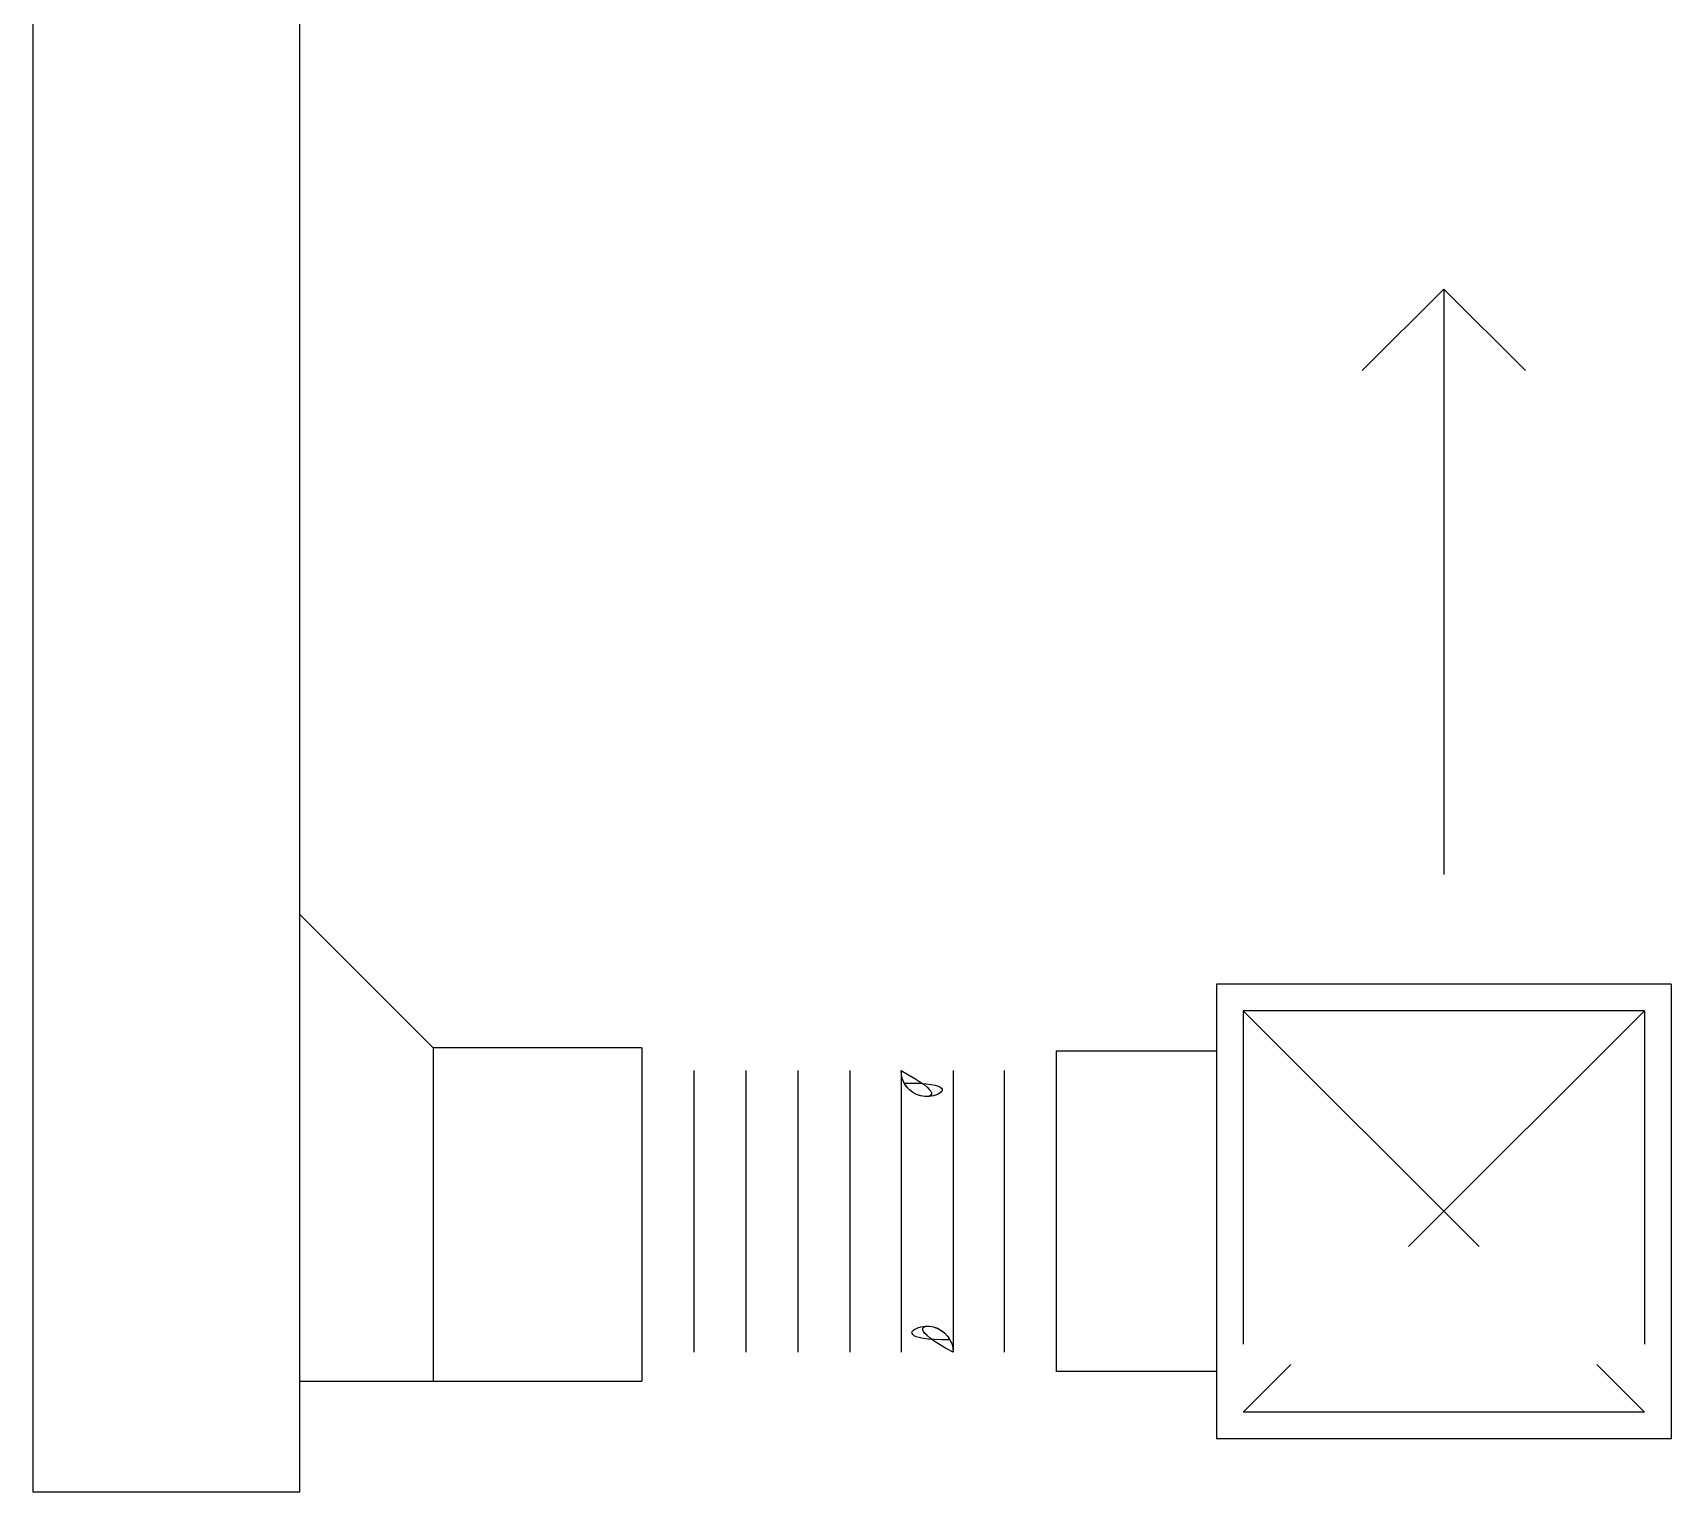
# Model space of a CAD drawing. Extents: x 417866029 to 417866302, y 43498040 to 43498122.
# Drawn here: x 417866069.483 to 417866070.711, y 43498047.676 to 43498048.77 of the extents above; entities that cross this region are included whole.
import ezdxf

# ---------------------------------------------------------------- set-up
doc = ezdxf.new("R2010")
doc.units = 0
doc.header["$MEASUREMENT"] = 0
doc.linetypes.add('HIDDEN', pattern=[0.375, 0.25, -0.125])
for name, color, linetype in [('DUCT', 6, 'CONTINUOUS'), ('M-AC-FLEX', 7, 'CONTINUOUS'), ('M-EGU.', 2, 'CONTINUOUS')]:
    doc.layers.add(name, color=color, linetype=linetype)

msp = doc.modelspace()

# ---------------------------------------------------------------- linework, layer by layer
at = {"layer": 'DUCT', "linetype": 'ByBlock'}
for p, q in [((417866069.4832, 43498051.1175), (417866069.4832, 43498047.6759)), ((417866069.6832, 43498051.1175), (417866069.6832, 43498047.6759)), ((417866069.6832, 43498047.6759), (417866069.4832, 43498047.6759))]:
    msp.add_line(p, q, dxfattribs=at)
at = {"layer": 'DUCT'}
for p, q in [((417866069.6832, 43498048.1091), (417866069.7832, 43498048.0091)), ((417866069.9396, 43498048.0091), (417866069.7832, 43498048.0091)), ((417866069.7832, 43498048.0091), (417866069.7832, 43498047.7591)), ((417866069.9396, 43498048.0091), (417866069.9396, 43498047.7591)), ((417866069.6832, 43498047.7591), (417866069.9396, 43498047.7591))]:
    msp.add_line(p, q, dxfattribs=at)
at = {"layer": 'M-AC-FLEX', "color": 11}
for p, q in [((417866069.9786, 43498047.9919), (417866069.9786, 43498047.7809)), ((417866070.0176, 43498047.9919), (417866070.0176, 43498047.7809)), ((417866070.0566, 43498047.9919), (417866070.0566, 43498047.7809)), ((417866070.0956, 43498047.9919), (417866070.0956, 43498047.7809)), ((417866070.1339, 43498047.9919), (417866070.1339, 43498047.7809)), ((417866070.1339, 43498047.9919), (417866070.1339, 43498047.7809)), ((417866070.1729, 43498047.9919), (417866070.1729, 43498047.7809)), ((417866070.1729, 43498047.9919), (417866070.1729, 43498047.7809)), ((417866070.2112, 43498047.9919), (417866070.2112, 43498047.7809)), ((417866070.2502, 43498047.9919), (417866070.2502, 43498047.7809))]:
    msp.add_line(p, q, dxfattribs=at)
at = {"layer": 'M-AC-FLEX'}
for points in [[(417866070.0176, 43498047.9919, -1), (417866069.9786, 43498047.9919, 1), (417866069.9396, 43498047.9919)], [(417866069.9396, 43498047.9919, -1), (417866069.9786, 43498047.9919)], [(417866069.9786, 43498047.9919, 1), (417866070.0176, 43498047.9919, -1), (417866070.0566, 43498047.9919, 1), (417866070.0956, 43498047.9919, -1.018005), (417866070.1339, 43498047.9919)], [(417866070.2502, 43498047.9919, -1), (417866070.2112, 43498047.9919, 1.018005), (417866070.1729, 43498047.9919)], [(417866070.0176, 43498047.7809, 1), (417866069.9786, 43498047.7809, -1), (417866069.9396, 43498047.7809)], [(417866069.9786, 43498047.7809, -1), (417866070.0176, 43498047.7809, 1), (417866070.0566, 43498047.7809, -1), (417866070.0956, 43498047.7809, 1.018005), (417866070.1339, 43498047.7809)], [(417866070.2502, 43498047.7809, 1), (417866070.2112, 43498047.7809, -1.018005), (417866070.1729, 43498047.7809)], [(417866069.9396, 43498047.7809, 1.000001), (417866069.9786, 43498047.7809)]]:
    msp.add_lwpolyline(points, format="xyb", dxfattribs=at)
for centre, start, end in [((417866070.1534, 43498047.9919), 180, 331.5686), ((417866070.1534, 43498047.9919), 208.4314, 0), ((417866070.1534, 43498047.7809), 28.4314, 180.0178), ((417866070.1534, 43498047.7809), 28.4314, 180.0178), ((417866070.1534, 43498047.7809), 359.9822, 151.5686), ((417866070.1534, 43498047.7809), 359.9822, 151.5686)]:
    msp.add_arc(centre, 0.0195, start, end, dxfattribs=at)
at = {"layer": 'M-EGU.'}
for p, q in [((417866070.5406, 43498048.5776), (417866070.4795, 43498048.5165)), ((417866070.5406, 43498048.5776), (417866070.5406, 43498048.1388)), ((417866070.5406, 43498048.5776), (417866070.6017, 43498048.5165)), ((417866070.711, 43498048.0568), (417866070.3702, 43498048.0568)), ((417866070.3702, 43498048.0568), (417866070.3702, 43498047.716)), ((417866070.711, 43498048.0568), (417866070.711, 43498047.716)), ((417866070.2502, 43498048.0064), (417866070.2502, 43498047.7664)), ((417866070.3702, 43498048.0064), (417866070.2502, 43498048.0064)), ((417866070.3702, 43498047.7664), (417866070.2502, 43498047.7664)), ((417866070.711, 43498047.716), (417866070.3702, 43498047.716))]:
    msp.add_line(p, q, dxfattribs=at)
at = {"layer": 'M-EGU.', "linetype": 'HIDDEN'}
for p, q in [((417866070.691, 43498048.0368), (417866070.3902, 43498047.736)), ((417866070.3902, 43498048.0368), (417866070.691, 43498047.736)), ((417866070.691, 43498048.0368), (417866070.3902, 43498048.0368)), ((417866070.3902, 43498048.0368), (417866070.3902, 43498047.736)), ((417866070.691, 43498048.0368), (417866070.691, 43498047.736)), ((417866070.691, 43498047.736), (417866070.3902, 43498047.736))]:
    msp.add_line(p, q, dxfattribs=at)

doc.saveas('drawing.dxf')
